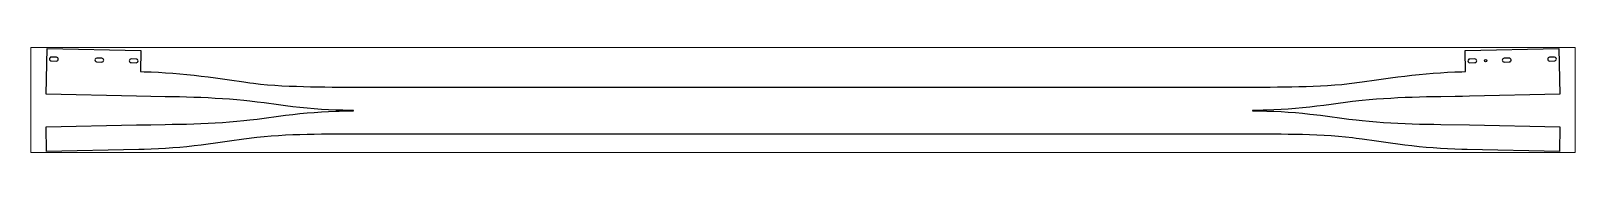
# Paper-space layout 'Layout1' of a CAD drawing. Header units: millimetres. Extents: x 0 to 257, y 89 to 106.
# The model-space entities are those that its viewports show. They can reach past a viewport. Long polylines and large blocks are cut down to what shows.
import ezdxf

# ---------------------------------------------------------------- set-up
doc = ezdxf.new("R2010")
doc.units = ezdxf.units.MM
doc.header["$LTSCALE"] = 25
doc.layers.add('3_Pezzi', color=7, linetype='Continuous')
doc.layers.add('5_Bulloni', color=7, linetype='Continuous')

# ---------------------------------------------------------------- blocks, each defined once
blk = doc.blocks.new('BL1553344776_00001')
at = {"layer": '5_Bulloni', "color": 4, "linetype": 'Continuous'}
for p, q in [((14.8, 110.7), (29.3, 110.4)), ((29.5, 120.9), (15, 121.2))]:
    blk.add_line(p, q, dxfattribs=at)
for centre, start, end in [((14.9, 116), 88.76, 268.76), ((29.4, 115.6), 268.76, 88.76)]:
    blk.add_arc(centre, 5.25, start, end, dxfattribs=at)
blk = doc.blocks.new('BL1553344776_00002')
at = {"layer": '5_Bulloni', "color": 4, "linetype": 'Continuous'}
for p, q in [((142.9, 107.9), (157.4, 107.6)), ((157.6, 118.1), (143.1, 118.4))]:
    blk.add_line(p, q, dxfattribs=at)
for centre, start, end in [((143, 113.2), 88.7599, 268.7599), ((157.5, 112.9), 268.7599, 88.7599)]:
    blk.add_arc(centre, 5.25, start, end, dxfattribs=at)
blk = doc.blocks.new('BL1553344776_00003')
at = {"layer": '5_Bulloni', "color": 4, "linetype": 'Continuous'}
for p, q in [((239.9, 105.8), (254.4, 105.5)), ((254.6, 116), (240.1, 116.3))]:
    blk.add_line(p, q, dxfattribs=at)
for centre, start, end in [((240, 111.1), 88.7601, 268.7601), ((254.5, 110.7), 268.7601, 88.7601)]:
    blk.add_arc(centre, 5.25, start, end, dxfattribs=at)
blk = doc.blocks.new('BL1553344776_00004')
at = {"layer": '5_Bulloni', "color": 4, "linetype": 'Continuous'}
for p, q in [((4031.6, 116.3), (4017.1, 116)), ((4017.3, 105.5), (4031.8, 105.8))]:
    blk.add_line(p, q, dxfattribs=at)
for centre, start, end in [((4017.2, 110.7), 91.2364, 271.2417), ((4031.7, 111.1), 271.2391, 91.2391)]:
    blk.add_arc(centre, 5.25, start, end, dxfattribs=at)
blk = doc.blocks.new('BL1553344776_00005')
at = {"layer": '5_Bulloni', "color": 4, "linetype": 'Continuous'}
for p, q in [((4128.5, 118.4), (4114.1, 118.1)), ((4114.3, 107.6), (4128.8, 107.9))]:
    blk.add_line(p, q, dxfattribs=at)
for centre, start, end in [((4114.2, 112.9), 91.2417, 271.2364), ((4128.7, 113.2), 271.2417, 91.2364)]:
    blk.add_arc(centre, 5.25, start, end, dxfattribs=at)
blk = doc.blocks.new('BL1553344776_00006')
at = {"layer": '5_Bulloni', "color": 4, "linetype": 'Continuous'}
for p, q in [((4256.7, 121.2), (4242.2, 120.9)), ((4242.4, 110.4), (4256.9, 110.7))]:
    blk.add_line(p, q, dxfattribs=at)
for centre, start, end in [((4242.3, 115.6), 91.2417, 271.2364), ((4256.8, 116), 271.2364, 91.2417)]:
    blk.add_arc(centre, 5.25, start, end, dxfattribs=at)
blk = doc.blocks.new('BL1553344776_00007')
at = {"layer": '5_Bulloni', "color": 2, "linetype": 'Continuous'}
blk.add_circle((4062, 111.7), 3.25, dxfattribs=at)
blk = doc.blocks.new('BL1553344776_00008')
at = {"layer": '3_Pezzi', "color": 3, "linetype": 'Continuous'}
for p, q in [((0, 16.3), (2.8, 146.2)), ((2.8, 146.2), (267.9, 140.5)), ((267.9, 140.5), (266.6, 80.4)), ((4003.8, 140.5), (4268.9, 146.2)), ((4005.1, 80.4), (4003.8, 140.5)), ((4268.9, 146.2), (4271.7, 16.3)), ((266.6, 80.4), (276.7, 80.2)), ((276.7, 80.2), (296.9, 79.5)), ((296.9, 79.5), (317.1, 78.5)), ((317.1, 78.5), (337.3, 77.3)), ((337.3, 77.3), (357.4, 75.9)), ((357.4, 75.9), (377.6, 74.2)), ((377.6, 74.2), (397.7, 72.3)), ((397.7, 72.3), (417.8, 70.1)), ((417.8, 70.1), (437.9, 67.8)), ((437.9, 67.8), (457.9, 65.3)), ((457.9, 65.3), (477.9, 62.6)), ((477.9, 62.6), (497.9, 59.8)), ((497.9, 59.8), (517.9, 56.9)), ((517.9, 56.9), (557.9, 51.1)), ((557.9, 51.1), (575.1, 48.9)), ((575.1, 48.9), (585.1, 47.6)), ((585.1, 47.6), (605.1, 45.3)), ((605.1, 45.3), (625.3, 43.4)), ((3636.3, 42.5), (3656.5, 44.3)), ((3656.5, 44.3), (3676.6, 46.4)), ((3676.6, 46.4), (3713.8, 51.1)), ((3713.8, 51.1), (3753.8, 56.9)), ((3753.8, 56.9), (3773.8, 59.8)), ((3773.8, 59.8), (3793.8, 62.6)), ((3793.8, 62.6), (3813.8, 65.3)), ((3813.8, 65.3), (3833.8, 67.8)), ((3833.8, 67.8), (3853.9, 70.1)), ((3853.9, 70.1), (3874, 72.3)), ((3874, 72.3), (3894.1, 74.2)), ((3894.1, 74.2), (3914.3, 75.9)), ((3914.3, 75.9), (3934.4, 77.3)), ((3934.4, 77.3), (3954.6, 78.5)), ((3954.6, 78.5), (3974.8, 79.5)), ((3974.8, 79.5), (3995, 80.2)), ((3995, 80.2), (4005.1, 80.4)), ((255, 10.7), (0, 16.3)), ((335.8, 9.3), (255, 10.7)), ((356.1, 8.9), (335.8, 9.3)), ((376.3, 8.5), (356.1, 8.9)), ((396.5, 8), (376.3, 8.5)), ((416.8, 7.4), (396.5, 8)), ((437, 6.7), (416.8, 7.4)), ((457.3, 5.8), (437, 6.7)), ((477.6, 4.7), (457.3, 5.8)), ((497.8, 3.5), (477.6, 4.7)), ((518, 2), (497.8, 3.5)), ((538.2, 0.3), (518, 2)), ((558.3, -1.7), (538.2, 0.3)), ((625.3, 43.4), (645.4, 41.8)), ((645.4, 41.8), (665.6, 40.5)), ((665.6, 40.5), (686.1, 39.5)), ((686.1, 39.5), (706.3, 38.8)), ((706.3, 38.8), (726.4, 38.1)), ((726.4, 38.1), (746.6, 37.7)), ((746.6, 37.7), (766.8, 37.3)), ((766.8, 37.3), (787, 37)), ((787, 37), (807.2, 36.8)), ((807.2, 36.8), (827.4, 36.7)), ((827.4, 36.7), (867.8, 36.5)), ((867.8, 36.5), (3403.9, 36.5)), ((3403.9, 36.5), (3424, 36.6)), ((3424, 36.6), (3434.1, 36.6)), ((3434.1, 36.6), (3454.4, 36.7)), ((3454.4, 36.7), (3474.6, 36.9)), ((3474.6, 36.9), (3494.8, 37.1)), ((3494.8, 37.1), (3515, 37.5)), ((3515, 37.5), (3535.2, 37.9)), ((3535.2, 37.9), (3555.3, 38.4)), ((3555.3, 38.4), (3575.5, 39.1)), ((3575.5, 39.1), (3595.9, 40)), ((3595.9, 40), (3616.2, 41.1)), ((3616.2, 41.1), (3636.3, 42.5)), ((3733.5, 0.3), (3713.4, -1.7)), ((3753.7, 2), (3733.5, 0.3)), ((3773.9, 3.5), (3753.7, 2)), ((3794.1, 4.7), (3773.9, 3.5)), ((3814.4, 5.8), (3794.1, 4.7)), ((3834.7, 6.7), (3814.4, 5.8)), ((3854.9, 7.4), (3834.7, 6.7)), ((3875.2, 8), (3854.9, 7.4)), ((3895.4, 8.5), (3875.2, 8)), ((3915.6, 8.9), (3895.4, 8.5)), ((3935.9, 9.3), (3915.6, 8.9)), ((3976.3, 10), (3935.9, 9.3)), ((3996.5, 10.3), (3976.3, 10)), ((4016.7, 10.7), (3996.5, 10.3)), ((4271.7, 16.3), (4016.7, 10.7)), ((575.5, -3.5), (558.3, -1.7)), ((595.5, -5.9), (575.5, -3.5)), ((615.6, -8.4), (595.5, -5.9)), ((655.9, -14), (615.6, -8.4)), ((676, -16.6), (655.9, -14)), ((655.9, -46), (676, -43.4)), ((696.2, -19.1), (676, -16.6)), ((676, -43.4), (696.2, -40.9)), ((716.3, -21.3), (696.2, -19.1)), ((696.2, -40.9), (716.3, -38.7)), ((736.5, -23.3), (716.3, -21.3)), ((716.3, -38.7), (736.5, -36.7)), ((756.7, -25), (736.5, -23.3)), ((736.5, -36.7), (756.7, -35)), ((776.9, -26.5), (756.7, -25)), ((756.7, -35), (776.9, -33.5)), ((797, -27.6), (776.9, -26.5)), ((776.9, -33.5), (797, -32.4)), ((817.3, -28.5), (797, -27.6)), ((797, -32.4), (817.3, -31.5)), ((827.4, -28.8), (817.3, -28.5)), ((817.3, -31.5), (827.4, -31.2)), ((837.5, -29.1), (827.4, -28.8)), ((827.4, -31.2), (837.5, -30.9)), ((847.6, -29.3), (837.5, -29.1)), ((837.5, -30.9), (847.6, -30.7)), ((857.7, -29.4), (847.6, -29.3)), ((847.6, -30.7), (857.7, -30.6)), ((867.8, -29.4), (857.7, -29.4)), ((857.7, -30.6), (867.8, -30.6)), ((867.8, -30.6), (867.8, -29.4)), ((3414, -29.4), (3403.9, -29.4)), ((3403.9, -29.4), (3403.9, -30.6)), ((3403.9, -30.6), (3414, -30.6)), ((3424.1, -29.3), (3414, -29.4)), ((3414, -30.6), (3424.1, -30.7)), ((3434.2, -29.1), (3424.1, -29.3)), ((3424.1, -30.7), (3434.2, -30.9)), ((3444.3, -28.8), (3434.2, -29.1)), ((3434.2, -30.9), (3444.3, -31.2)), ((3464.5, -28.1), (3444.3, -28.8)), ((3444.3, -31.2), (3464.5, -31.9)), ((3484.6, -27.1), (3464.5, -28.1)), ((3464.5, -31.9), (3484.7, -32.9)), ((3504.9, -25.8), (3484.6, -27.1)), ((3484.7, -32.9), (3504.9, -34.2)), ((3525.1, -24.2), (3504.9, -25.8)), ((3504.9, -34.2), (3525.1, -35.8)), ((3545.3, -22.3), (3525.1, -24.2)), ((3525.1, -35.8), (3545.3, -37.7)), ((3565.5, -20.2), (3545.3, -22.3)), ((3545.3, -37.7), (3565.5, -39.8)), ((3585.6, -17.9), (3565.5, -20.2)), ((3565.5, -39.8), (3595.7, -43.4)), ((3605.8, -15.3), (3585.6, -17.9)), ((3595.7, -43.4), (3615.8, -46)), ((3625.9, -12.6), (3605.8, -15.3)), ((3646, -9.8), (3625.9, -12.6)), ((3666.1, -7.1), (3646, -9.8)), ((3686.2, -4.7), (3666.1, -7.1)), ((3713.4, -1.7), (3686.2, -4.7)), ((0, -76.3), (255, -70.7)), ((1.5, -146.2), (0, -76.3)), ((255, -70.7), (265.1, -70.5)), ((265.1, -70.5), (295.4, -70)), ((295.4, -70), (335.8, -69.3)), ((335.8, -69.3), (356.1, -68.9)), ((356.1, -68.9), (376.3, -68.5)), ((376.3, -68.5), (396.5, -68)), ((396.5, -68), (416.8, -67.4)), ((416.8, -67.4), (437, -66.7)), ((437, -66.7), (457.3, -65.8)), ((457.3, -65.8), (477.6, -64.7)), ((477.6, -64.7), (497.8, -63.5)), ((497.8, -63.5), (518, -62)), ((518, -62), (538.2, -60.3)), ((538.2, -60.3), (558.3, -58.3)), ((558.3, -58.3), (575.5, -56.5)), ((575.5, -56.5), (595.5, -54.1)), ((595.5, -54.1), (615.6, -51.6)), ((615.6, -51.6), (655.9, -46)), ((3615.8, -46), (3656.1, -51.6)), ((3656.1, -51.6), (3676.2, -54.1)), ((3676.2, -54.1), (3696.2, -56.5)), ((3696.2, -56.5), (3713.4, -58.3)), ((3713.4, -58.3), (3733.5, -60.3)), ((3733.5, -60.3), (3753.7, -62)), ((3753.7, -62), (3773.9, -63.5)), ((3773.9, -63.5), (3794.1, -64.7)), ((3794.1, -64.7), (3814.4, -65.8)), ((3814.4, -65.8), (3834.7, -66.7)), ((3834.7, -66.7), (3854.9, -67.4)), ((3854.9, -67.4), (3875.2, -68)), ((3875.2, -68), (3895.4, -68.5)), ((3895.4, -68.5), (3915.6, -68.9)), ((3915.6, -68.9), (3935.9, -69.3)), ((3935.9, -69.3), (4016.7, -70.7)), ((4016.7, -70.7), (4271.7, -76.3)), ((4271.7, -76.3), (4270.2, -146.2)), ((417.8, -130.1), (397.7, -132.3)), ((437.9, -127.8), (417.8, -130.1)), ((457.9, -125.3), (437.9, -127.8)), ((477.9, -122.6), (457.9, -125.3)), ((497.9, -119.8), (477.9, -122.6)), ((517.9, -116.9), (497.9, -119.8)), ((557.9, -111.1), (517.9, -116.9)), ((595.1, -106.4), (557.9, -111.1)), ((615.2, -104.3), (595.1, -106.4)), ((635.4, -102.5), (615.2, -104.3)), ((655.5, -101.1), (635.4, -102.5)), ((675.9, -100), (655.5, -101.1)), ((696.2, -99.1), (675.9, -100)), ((716.4, -98.4), (696.2, -99.1)), ((736.5, -97.9), (716.4, -98.4)), ((756.7, -97.5), (736.5, -97.9)), ((776.9, -97.1), (756.7, -97.5)), ((797.1, -96.9), (776.9, -97.1)), ((817.3, -96.7), (797.1, -96.9)), ((837.6, -96.6), (817.3, -96.7)), ((857.8, -96.6), (837.6, -96.6)), ((867.8, -96.5), (857.8, -96.6)), ((3403.9, -96.5), (867.8, -96.5)), ((3444.2, -96.7), (3403.9, -96.5)), ((3464.5, -96.8), (3444.2, -96.7)), ((3484.7, -97), (3464.5, -96.8)), ((3504.9, -97.3), (3484.7, -97)), ((3525.1, -97.7), (3504.9, -97.3)), ((3545.2, -98.1), (3525.1, -97.7)), ((3565.4, -98.8), (3545.2, -98.1)), ((3585.6, -99.5), (3565.4, -98.8)), ((3606.1, -100.5), (3585.6, -99.5)), ((3626.3, -101.8), (3606.1, -100.5)), ((3646.4, -103.4), (3626.3, -101.8)), ((3666.6, -105.3), (3646.4, -103.4)), ((3686.6, -107.6), (3666.6, -105.3)), ((3696.6, -108.9), (3686.6, -107.6)), ((3713.8, -111.1), (3696.6, -108.9)), ((3753.8, -116.9), (3713.8, -111.1)), ((3773.8, -119.8), (3753.8, -116.9)), ((3793.8, -122.6), (3773.8, -119.8)), ((3813.8, -125.3), (3793.8, -122.6)), ((3833.8, -127.8), (3813.8, -125.3)), ((3853.9, -130.1), (3833.8, -127.8)), ((3874, -132.3), (3853.9, -130.1)), ((261.9, -140.6), (1.5, -146.2)), ((276.7, -140.2), (261.9, -140.6)), ((296.9, -139.5), (276.7, -140.2)), ((317.1, -138.5), (296.9, -139.5)), ((337.3, -137.3), (317.1, -138.5)), ((357.4, -135.9), (337.3, -137.3)), ((377.6, -134.2), (357.4, -135.9)), ((397.7, -132.3), (377.6, -134.2)), ((3894.1, -134.2), (3874, -132.3)), ((3914.3, -135.9), (3894.1, -134.2)), ((3934.4, -137.3), (3914.3, -135.9)), ((3954.6, -138.5), (3934.4, -137.3)), ((3974.8, -139.5), (3954.6, -138.5)), ((3995, -140.2), (3974.8, -139.5)), ((4009.8, -140.6), (3995, -140.2)), ((4270.2, -146.2), (4009.8, -140.6))]:
    blk.add_line(p, q, dxfattribs=at)

msp = doc.modelspace()

# ---------------------------------------------------------------- block references
at = {"layer": '3_Pezzi'}
msp.add_blockref('BL1553344776_00008', (0, 0), dxfattribs=at)
at = {"layer": '5_Bulloni'}
for name in ['BL1553344776_00001', 'BL1553344776_00002', 'BL1553344776_00003', 'BL1553344776_00004', 'BL1553344776_00007', 'BL1553344776_00005', 'BL1553344776_00006']:
    msp.add_blockref(name, (0, 0), dxfattribs=at)

psp = doc.layouts.get("Layout1")

# ---------------------------------------------------------------- viewports
at = {"layer": '0'}
psp.add_viewport(center=(128.5, 97.5), size=(257, 17.59575), view_center_point=(2135.85, 0), view_height=298.31514, dxfattribs=at)

doc.saveas('drawing.dxf')
